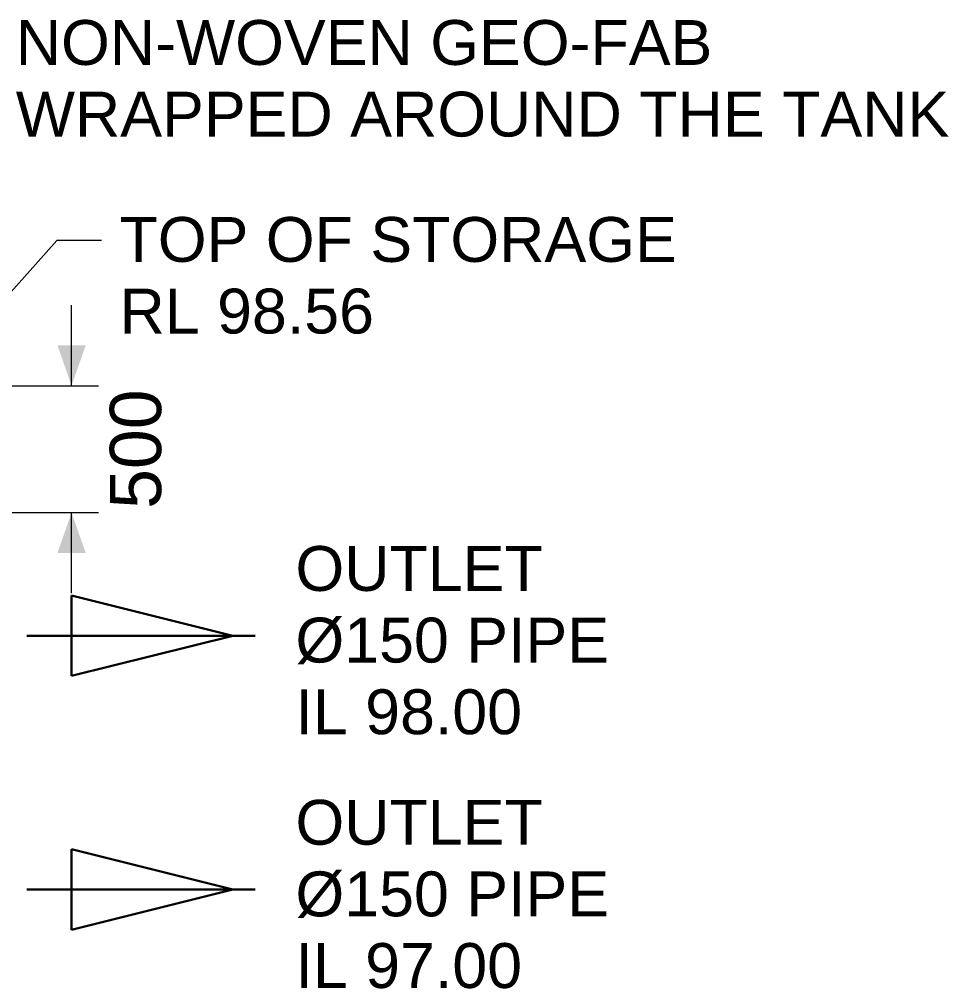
# Model space of a CAD drawing. Header units: millimetres. Extents: x -6738 to 19322, y -5679 to 4356.
# Drawn here: x 15662 to 19322, y -316 to 3503 of the extents above; entities that cross this region are included whole.
import ezdxf
from ezdxf.enums import TextEntityAlignment as Align

# ---------------------------------------------------------------- set-up
doc = ezdxf.new("R2010")
doc.units = ezdxf.units.MM
for name, color, linetype in [('ANNOTATIONS', 7, 'Continuous'), ('DIMENSIONS', 7, 'Continuous'), ('FLOW_OUTLET', 5, 'Continuous'), ('LEADERS', 7, 'Continuous')]:
    doc.layers.add(name, color=color, linetype=linetype)
doc.styles.add('ARIAL', font='arial.ttf')

msp = doc.modelspace()

# ---------------------------------------------------------------- linework, layer by layer
at = {"layer": 'DIMENSIONS', "lineweight": 18}
for p, q in [((15867.2, 2060), (15867.2, 2377.5)), ((15267.5, 2060), (15973.1, 2060)), ((15267.5, 1560), (15973.1, 1560)), ((15867.2, 1242.5), (15867.2, 1560))]:
    msp.add_line(p, q, dxfattribs=at)
at = {"layer": 'DIMENSIONS'}
for points in [[(15867.2, 2060), (15922.8, 2218.8), (15811.7, 2218.8)], [(15867.2, 1560), (15811.7, 1401.2), (15922.8, 1401.2)]]:
    msp.add_solid(points, dxfattribs=at)
at = {"layer": 'FLOW_OUTLET', "color": 5, "lineweight": 30}
for p, q in [((15867.2, 1233.8), (16502.2, 1075)), ((15867.2, 916.3), (15867.2, 1233.8)), ((15690.8, 1075), (16590.4, 1075)), ((15867.2, 916.3), (16502.2, 1075)), ((15867.2, 233.7), (16502.2, 75)), ((15867.2, -83.7), (15867.2, 233.7)), ((15690.8, 75), (16590.4, 75)), ((15867.2, -83.7), (16502.2, 75))]:
    msp.add_line(p, q, dxfattribs=at)
at = {"layer": 'LEADERS', "lineweight": 18}
for p, q in [((15809.2, 2632.4), (14879.4, 1595.3)), ((15985.6, 2632.4), (15809.2, 2632.4))]:
    msp.add_line(p, q, dxfattribs=at)

# ---------------------------------------------------------------- texts
at = {"layer": 'ANNOTATIONS', "style": 'ARIAL'}
for s, height, p in [('NON-WOVEN GEO-FAB', 176.812, (15647.4, 3323.9)), ('WRAPPED AROUND THE TANK', 176.812, (15647.4, 3041.7)), ('TOP OF STORAGE', 176.812, (16056.1, 2547.8)), ('RL 98.56', 176.81, (16056.1, 2265.6)), ('OUTLET', 176.81, (16749.2, 1251.4)), ('Ø150 PIPE', 176.81, (16749.2, 969.2)), ('IL 98.00', 176.81, (16749.2, 686.9)), ('OUTLET', 176.81, (16749.2, 251.4)), ('Ø150 PIPE', 176.81, (16749.2, -30.8)), ('IL 97.00', 176.81, (16749.2, -313.1))]:
    msp.add_text(s, height=height, dxfattribs=at).set_placement(p)
at = {"layer": 'DIMENSIONS', "style": 'ARIAL'}
msp.add_text('500', height=202.07, rotation=90, dxfattribs=at).set_placement((16220, 1810), align=Align.CENTER)

doc.saveas('drawing.dxf')
